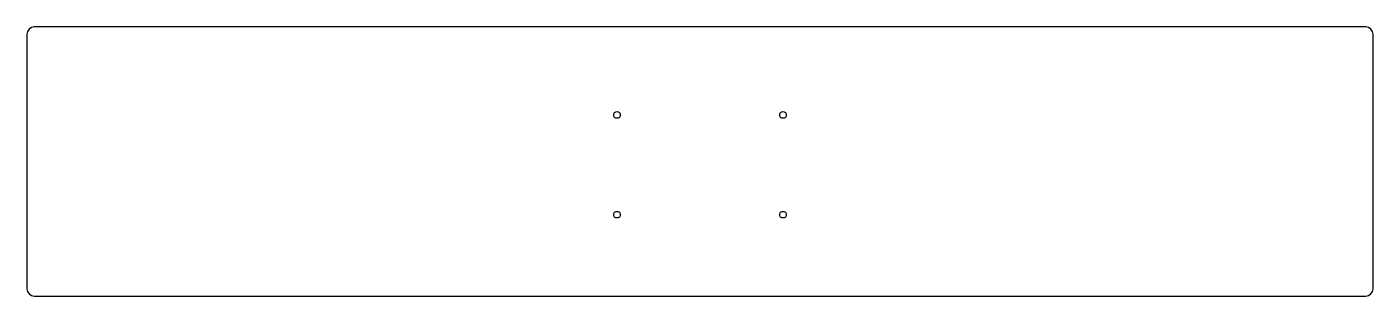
# Model space of a CAD drawing. Header units: millimetres. Extents: x 0 to 406, y 0 to 81.
import ezdxf

# ---------------------------------------------------------------- set-up
doc = ezdxf.new("R2010")
doc.units = ezdxf.units.MM

msp = doc.modelspace()

# ---------------------------------------------------------------- linework, layer by layer
at = {"color": 7, "linetype": 'Continuous', "lineweight": 25}
for p, q in [((0, 78.8), (0, 2.2)), ((403.3, 81), (2.2, 81)), ((405.5, 2.2), (405.5, 78.8)), ((2.2, 0), (403.3, 0))]:
    msp.add_line(p, q, dxfattribs=at)
for centre in [(177.75, 54.5), (227.75, 54.5), (177.75, 24.5), (227.75, 24.5)]:
    msp.add_circle(centre, 1, dxfattribs=at)
for centre, start, end in [((2.2, 78.8), 90, 180), ((403.3, 78.8), 0, 90), ((2.2, 2.2), 180, 270), ((403.3, 2.2), 270, 0)]:
    msp.add_arc(centre, 2.2, start, end, dxfattribs=at)

doc.saveas('drawing.dxf')
